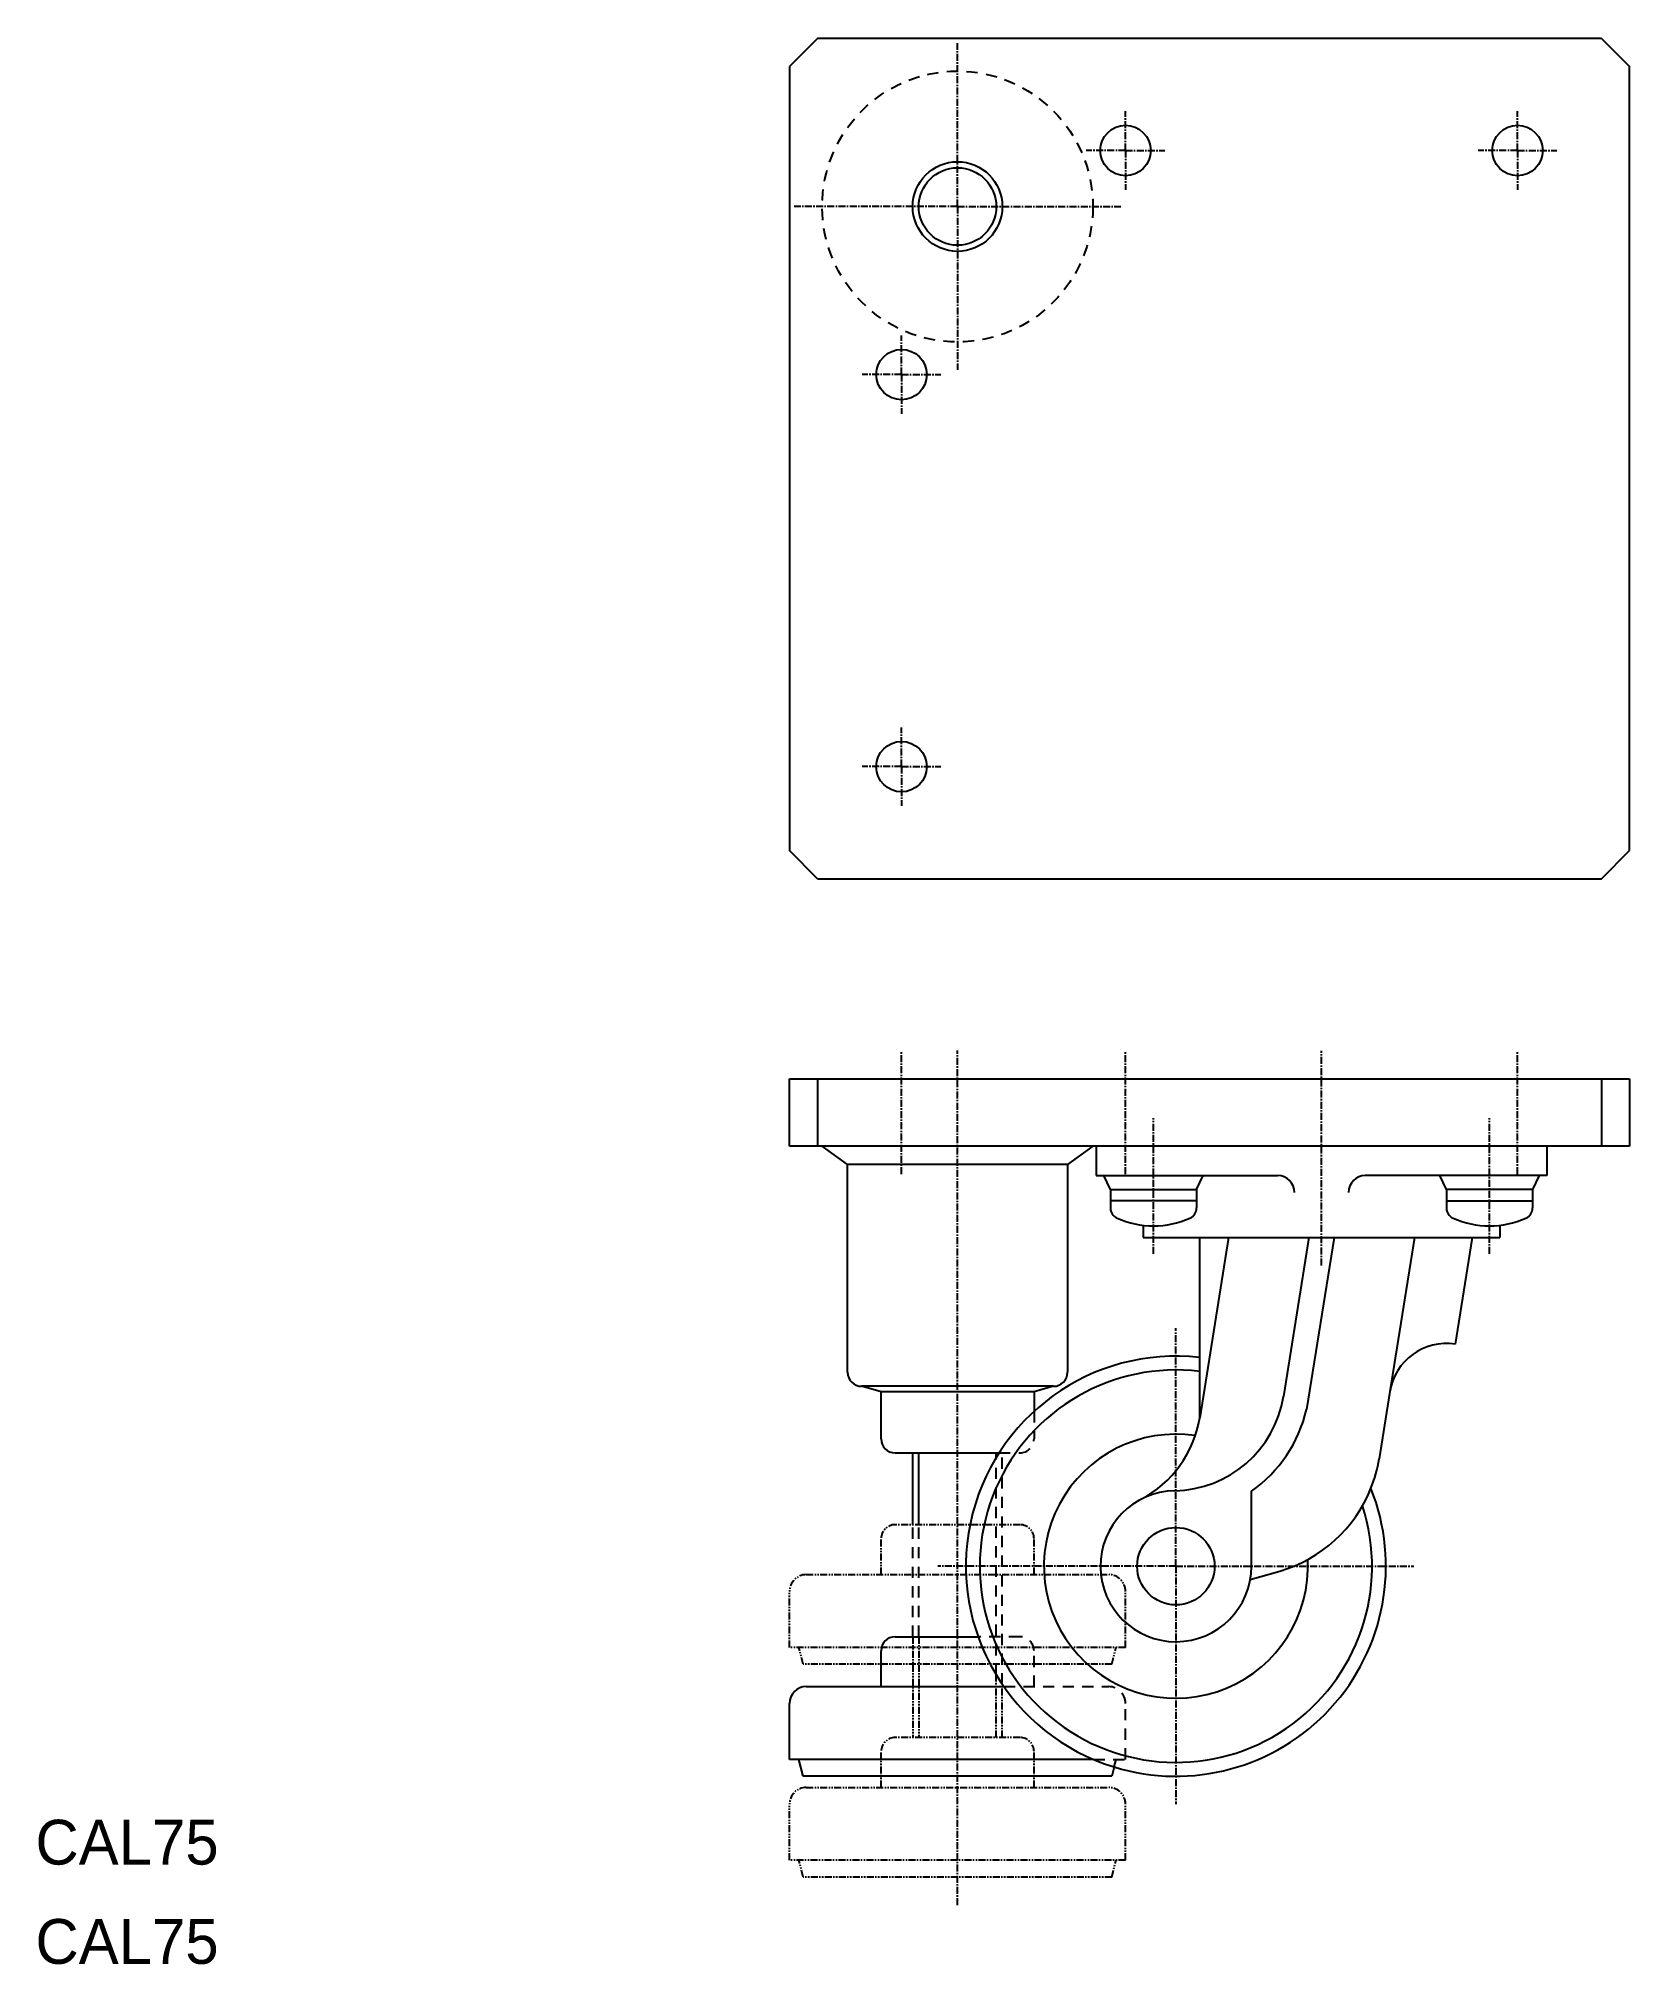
# Model space of a CAD drawing. Extents: x 1 to 285, y 0 to 344.
import ezdxf

# ---------------------------------------------------------------- set-up
doc = ezdxf.new("R2010")
doc.units = 0
for name, pattern in [('CENTER', [2, 1.25, -0.25, 0.25, -0.25]), ('DASHED', [3.5, 2, -1.5]), ('PHANTOM', [2.5, 1.25, -0.25, 0.25, -0.25, 0.25, -0.25])]:
    doc.linetypes.add(name, pattern=pattern)
doc.layers.get('0').update_dxf_attribs({"linetype": 'CONTINUOUS'})
doc.layers.add('CENTER', color=1, linetype='CENTER')

msp = doc.modelspace()

# ---------------------------------------------------------------- linework, layer by layer
at = {"color": 7, "linetype": 'CONTINUOUS'}
for p, q in [((139.66, 343.74), (134.66, 338.74)), ((279.66, 343.74), (139.66, 343.74)), ((279.66, 343.74), (284.66, 338.74)), ((134.66, 338.74), (134.66, 198.74)), ((284.66, 198.74), (284.66, 338.74)), ((139.66, 193.74), (134.66, 198.74)), ((279.66, 193.74), (284.66, 198.74)), ((139.66, 193.74), (279.66, 193.74)), ((134.66, 157.99), (284.66, 157.99)), ((134.66, 145.99), (134.66, 157.99)), ((139.66, 157.99), (139.66, 145.99)), ((279.66, 157.99), (279.66, 145.99)), ((284.66, 157.99), (284.66, 145.99)), ((284.66, 145.99), (134.66, 145.99)), ((145.03, 142.72), (140.49, 145.99)), ((188.83, 145.99), (184.29, 142.72)), ((189.42, 145.99), (189.42, 140.72)), ((269.91, 145.99), (269.91, 140.72)), ((184.29, 142.72), (145.03, 142.72)), ((145.03, 105.61), (145.03, 142.72)), ((184.29, 142.72), (184.29, 105.61)), ((189.42, 140.72), (221.84, 140.72)), ((191.98, 138.23), (190.81, 140.72)), ((191.98, 138.23), (191.98, 134.96)), ((191.98, 138.23), (207.35, 138.23)), ((207.35, 138.23), (208.51, 140.72)), ((207.35, 138.23), (207.35, 134.96)), ((268.51, 140.72), (237.48, 140.72)), ((251.98, 138.23), (250.81, 140.72)), ((267.35, 138.23), (251.98, 138.23)), ((251.98, 138.23), (251.98, 134.96)), ((268.51, 140.72), (267.35, 138.23)), ((267.35, 138.23), (267.35, 134.96)), ((269.91, 140.72), (268.51, 140.72)), ((207.35, 136.24), (191.98, 136.24)), ((251.98, 136.24), (267.35, 136.24)), ((197.83, 131.85), (197.83, 129.66)), ((261.5, 131.85), (261.5, 129.66)), ((197.83, 129.66), (261.5, 129.66)), ((213.06, 129.66), (207.91, 97.5)), ((207.91, 97.5), (207.91, 129.66)), ((227.42, 129.66), (222.88, 101.3)), ((231.9, 129.66), (226.98, 98.97)), ((246.27, 129.66), (241.86, 102.16)), ((256.59, 129.66), (253.54, 110.61)), ((181.79, 103.11), (147.53, 103.11)), ((151.01, 102.12), (147.53, 103.11)), ((151.01, 93.73), (151.01, 102.12)), ((178.32, 102.12), (151.01, 102.12)), ((181.79, 103.11), (178.32, 102.12)), ((178.32, 102.12), (178.32, 98.63)), ((241.86, 102.16), (239.94, 90.18)), ((153.51, 91.23), (172.09, 91.23)), ((156.66, 78.4), (156.66, 91.23)), ((217.14, 70.99), (217.14, 84.4)), ((216.93, 68.6), (222.2, 70.12)), ((151.01, 49.49), (151.01, 55.9)), ((153.51, 58.4), (154.99, 58.4)), ((154.99, 58.4), (168.34, 58.4)), ((137.66, 49.49), (172.94, 49.49)), ((134.66, 36.49), (134.66, 46.49)), ((188.96, 36.49), (134.66, 36.49)), ((137.12, 33.49), (136.34, 36.49)), ((192.63, 35.15), (192.2, 33.49)), ((192.2, 33.49), (137.12, 33.49))]:
    msp.add_line(p, q, dxfattribs=at)
at = {"color": 3, "linetype": 'DASHED'}
for p, q in [((178.32, 98.63), (178.32, 93.73)), ((171.58, 51.57), (171.58, 91.23)), ((172.09, 91.23), (175.82, 91.23)), ((172.66, 49.89), (172.66, 91.23)), ((156.66, 58.4), (156.66, 78.4)), ((157.74, 58.4), (157.74, 78.4)), ((175.82, 58.4), (168.34, 58.4)), ((178.32, 49.49), (178.32, 55.9)), ((172.94, 49.49), (191.66, 49.49)), ((194.66, 36.49), (194.66, 46.49)), ((188.96, 36.49), (194.66, 36.49)), ((192.63, 35.15), (192.98, 36.49))]:
    msp.add_line(p, q, dxfattribs=at)
at = {"color": 3, "linetype": 'CONTINUOUS'}
msp.add_line((157.74, 78.4), (157.74, 91.23), dxfattribs=at)
at = {"color": 3, "linetype": 'PHANTOM'}
for p, q in [((151.01, 69.49), (151.01, 75.9)), ((175.82, 78.4), (153.51, 78.4)), ((178.32, 69.49), (178.32, 75.9)), ((137.66, 69.49), (191.66, 69.49)), ((134.66, 56.49), (134.66, 66.49)), ((194.66, 56.49), (194.66, 66.49)), ((194.66, 56.49), (134.66, 56.49)), ((137.12, 53.49), (136.34, 56.49)), ((156.66, 58.4), (156.66, 40.4)), ((157.74, 58.4), (157.74, 40.4)), ((192.2, 53.49), (192.98, 56.49)), ((192.2, 53.49), (137.12, 53.49)), ((171.58, 40.4), (171.58, 51.57)), ((172.66, 40.4), (172.66, 49.89)), ((151.01, 31.49), (151.01, 37.9)), ((175.82, 40.4), (153.51, 40.4)), ((178.32, 31.49), (178.32, 37.9)), ((137.66, 31.49), (191.66, 31.49)), ((134.66, 18.49), (134.66, 28.49)), ((194.66, 18.49), (194.66, 28.49)), ((194.66, 18.49), (134.66, 18.49)), ((137.12, 15.49), (136.34, 18.49)), ((192.2, 15.49), (192.98, 18.49)), ((192.2, 15.49), (137.12, 15.49))]:
    msp.add_line(p, q, dxfattribs=at)
at = {"color": 3, "linetype": 'DASHED'}
msp.add_circle((164.66, 313.74), 24.17, dxfattribs=at)
at = {"color": 7, "linetype": 'CONTINUOUS'}
for centre, radius in [((194.66, 323.74), 4.5), ((264.66, 323.74), 4.5), ((164.66, 313.74), 8), ((154.66, 283.74), 4.5), ((154.66, 213.74), 4.5), ((203.66, 70.99), 6.91)]:
    msp.add_circle(centre, radius, dxfattribs=at)
at = {"color": 3, "linetype": 'CONTINUOUS'}
msp.add_circle((164.66, 313.74), 6.92, dxfattribs=at)
at = {"color": 7, "linetype": 'CONTINUOUS'}
for centre, radius, start, end in [((221.84, 137.72), 3, 0, 90), ((237.48, 137.72), 3, 90, 180), ((193.98, 134.96), 2, 180, 245.8435), ((205.35, 134.96), 2, 294.1565, 0), ((253.98, 134.96), 2, 180, 245.8435), ((265.35, 134.96), 2, 294.1565, 0), ((199.66, 147.63), 15.89, 245.8435, 294.1565), ((259.66, 147.63), 15.89, 245.8435, 294.1565), ((251.93, 100.54), 10.2, 80.902, 170.902), ((203.66, 70.99), 37.5, 83.4989, 252.8944), ((147.53, 105.61), 2.5, 180, 270), ((203.66, 70.99), 35.03, 83.0374, 17.9285), ((181.79, 105.61), 2.5, 270, 0), ((203.13, 104.47), 20, 270.9022, 350.902), ((188.16, 100.66), 20, 297.5824, 350.902), ((203.13, 104.47), 24.48, 304.9138, 347.0149), ((153.51, 93.73), 2.5, 180, 270), ((203.66, 70.99), 23.57, 81.56, 2.8855), ((215.26, 94.14), 25, 338.3056, 350.902), ((203.66, 70.99), 13.48, 90.9022, 0), ((203.66, 70.99), 37.5, 252.8944, 21.767), ((215.26, 94.14), 25, 286.1179, 338.3056), ((153.51, 55.9), 2.5, 90, 180), ((137.66, 46.49), 3, 90, 180)]:
    msp.add_arc(centre, radius, start, end, dxfattribs=at)
at = {"color": 3, "linetype": 'DASHED'}
for centre, radius, start, end in [((175.82, 93.73), 2.5, 270, 360), ((175.82, 55.9), 2.5, 0, 90), ((191.66, 46.49), 3, 360, 90)]:
    msp.add_arc(centre, radius, start, end, dxfattribs=at)
at = {"color": 3, "linetype": 'PHANTOM'}
for centre, radius, start, end in [((153.51, 75.9), 2.5, 90, 180), ((175.82, 75.9), 2.5, 0, 90), ((137.66, 66.49), 3, 90, 180), ((191.66, 66.49), 3, 0, 90), ((153.51, 37.9), 2.5, 90, 180), ((175.82, 37.9), 2.5, 0, 90), ((137.66, 28.49), 3, 90, 180), ((191.66, 28.49), 3, 0, 90)]:
    msp.add_arc(centre, radius, start, end, dxfattribs=at)
at = {"layer": 'CENTER', "color": 1, "linetype": 'CENTER'}
for p, q in [((164.66, 313.74), (164.66, 342.9)), ((194.66, 323.74), (194.66, 330.74)), ((264.66, 323.74), (264.66, 330.74)), ((194.66, 323.74), (187.66, 323.74)), ((194.66, 323.74), (201.66, 323.74)), ((194.66, 323.74), (194.66, 316.74)), ((264.66, 323.74), (257.66, 323.74)), ((264.66, 323.74), (271.66, 323.74)), ((264.66, 323.74), (264.66, 316.74)), ((164.66, 313.74), (135.49, 313.74)), ((164.66, 313.74), (164.66, 284.57)), ((164.66, 313.74), (193.83, 313.74)), ((154.66, 283.74), (154.66, 290.74)), ((154.66, 283.74), (147.66, 283.74)), ((154.66, 283.74), (161.66, 283.74)), ((154.66, 283.74), (154.66, 276.74)), ((154.66, 213.74), (154.66, 220.74)), ((154.66, 213.74), (147.66, 213.74)), ((154.66, 213.74), (154.66, 206.74)), ((154.66, 213.74), (161.66, 213.74)), ((154.66, 140.99), (154.66, 162.99)), ((164.66, 10.49), (164.66, 163.04)), ((194.66, 140.99), (194.66, 162.99)), ((229.66, 124.66), (229.66, 162.99)), ((264.66, 140.99), (264.66, 162.99)), ((199.66, 126.74), (199.66, 150.99)), ((259.66, 126.74), (259.66, 150.99)), ((203.66, 70.99), (203.66, 113.49)), ((203.66, 70.99), (161.16, 70.99)), ((203.66, 70.99), (246.16, 70.99)), ((203.66, 70.99), (203.66, 28.49))]:
    msp.add_line(p, q, dxfattribs=at)

# ---------------------------------------------------------------- texts
for p in [(0, 17.72), (0, 0)]:
    msp.add_text('CAL75', height=8).set_placement(p)

doc.saveas('drawing.dxf')
